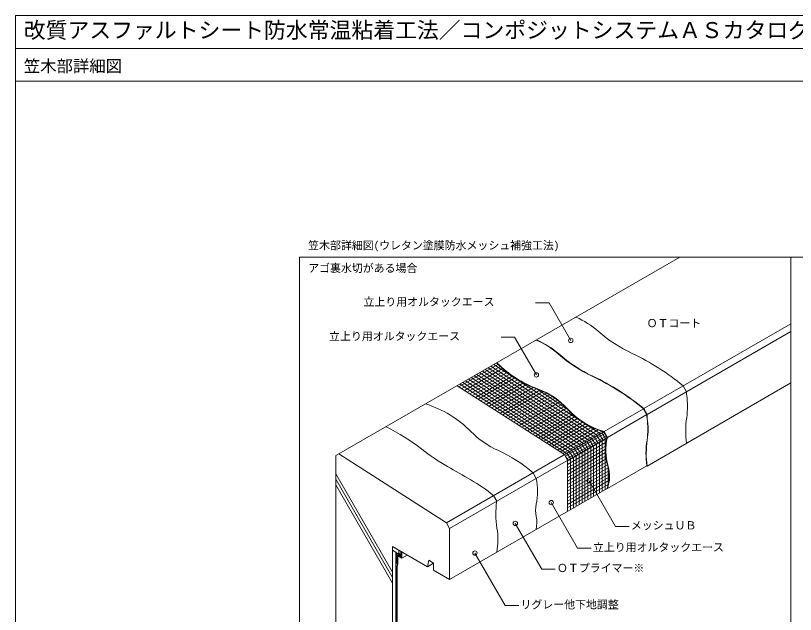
# Model space of a CAD drawing. Units: millimetres, scale not verified. Extents: x -2130 to 2130, y -1474 to 1474.
# Drawn here: x -2130 to 12, y -171 to 1474 of the extents above; entities that cross this region are included whole.
import ezdxf
from ezdxf.enums import TextEntityAlignment as Align

# ---------------------------------------------------------------- set-up
doc = ezdxf.new("R2010")
doc.units = ezdxf.units.MM
doc.header["$LTSCALE"] = 5
for name, color, linetype, lineweight in [('0-0_0', 7, 'Continuous', 18), ('0-1_KUTAI', 3, 'Continuous', 18), ('0-2_MOJI', 7, 'Continuous', 18), ('0-3_bousui', 1, 'Continuous', 18), ('0-4_HATCH', 9, 'Continuous', 18), ('0-5_kanamono', 4, 'Continuous', 18), ('0-B_WAKU', 7, 'Continuous', 18)]:
    doc.layers.add(name, color=color, linetype=linetype, lineweight=lineweight)
doc.styles.add('ＭＳ ゴシック', font='')
doc.styles.get('ＭＳ ゴシック').set_extended_font_data('MS Gothic')

msp = doc.modelspace()

# ---------------------------------------------------------------- linework, layer by layer
at = {"layer": '0-0_0'}
for p, q in [((-2130, 1384.038), (2130, 1384.038)), ((-621.888, 267.916), (-916.824, 457.117)), ((-621.888, 267.916), (-613.471, 252.516)), ((-613.471, 112.516), (-613.471, 252.516))]:
    msp.add_line(p, q, dxfattribs=at)
at = {"layer": '0-1_KUTAI'}
for p, q in [((-946.648, 80.416), (-513.635, 330.416)), ((-938.231, 65.016), (-505.218, 315.016)), ((-1250, -239.984), (-1250, 265.016)), ((-946.648, 80.416), (-1241.583, 269.617)), ((-938.231, -74.984), (-505.218, 175.016)), ((-946.648, 80.416), (-938.231, 65.016)), ((-938.231, -74.984), (-938.231, 65.016)), ((-1094.115, 15.016), (-998.853, -39.984)), ((-1094.115, -239.984), (-1094.115, 15.016)), ((-994.523, -22.484), (-998.853, -39.984)), ((-998.853, -39.984), (-981.532, -29.984)), ((-981.532, -29.984), (-994.523, -22.484)), ((-981.532, -49.984), (-981.532, -29.984)), ((-981.532, -49.984), (-938.231, -74.984))]:
    msp.add_line(p, q, dxfattribs=at)
msp.add_lwpolyline([(-1250, 265.016), (-1241.583, 269.617), (-305.584, 810.016)], dxfattribs=at)
at = {"layer": '0-2_MOJI'}
for p, q in [((-701.958, 684.927), (-664.458, 684.927)), ((-664.458, 684.927), (-604.733, 581.479)), ((-796.466, 590.419), (-758.966, 590.419)), ((-758.966, 590.419), (-699.24, 486.971)), ((-481.769, 70.816), (-554.127, 196.143)), ((-585.989, 10.644), (-658.346, 135.971)), ((-684.763, -46.383), (-757.12, 78.944)), ((-444.269, 70.816), (-481.769, 70.816)), ((-548.489, 10.644), (-585.989, 10.644)), ((-784.964, -146.584), (-868.118, -2.556)), ((-647.263, -46.383), (-684.763, -46.383)), ((-747.464, -146.584), (-784.964, -146.584))]:
    msp.add_line(p, q, dxfattribs=at)
for centre in [(-604.733, 581.479), (-699.24, 486.971), (-554.127, 196.143), (-658.346, 135.971), (-757.12, 78.944), (-868.118, -2.556)]:
    msp.add_circle(centre, 6, dxfattribs=at)
at = {"layer": '0-3_bousui'}
for p, q in [((-404.074, 394.135), (0, 627.427)), ((-395.233, 377.959), (0, 606.146)), ((-395.233, 236.516), (0, 464.704)), ((-286.98, 440.459), (-295.821, 456.635)), ((-512.981, 331.025), (-404.728, 393.525)), ((-396.099, 377.737), (-404.728, 393.525)), ((-395.233, 377.959), (-404.074, 394.135)), ((-504.352, 315.237), (-396.099, 377.737)), ((-513.635, 330.416), (-505.218, 315.016)), ((-512.981, 331.025), (-504.352, 315.237)), ((-504.352, 174.516), (-396.099, 237.016)), ((-396.099, 237.016), (-395.233, 236.516)), ((-708.491, 217.916), (-700.074, 202.516)), ((-505.218, 175.016), (-504.352, 174.516)), ((-816.744, 155.416), (-808.327, 140.016)), ((-1076.26, 4.707), (-1094.115, 15.016)), ((-1094.115, 5.016), (-1085.455, 0.016)), ((-1085.455, -239.984), (-1085.455, 0.016)), ((-1077.025, 0.311), (-1077.524, 0.333)), ((-1071.965, -7.195), (-1071.965, 2.228)), ((-1068.465, -16.412), (-1054.072, -8.103)), ((-1085.455, -44.984), (-1084.955, -45.272))]:
    msp.add_line(p, q, dxfattribs=at)
for points in [[(-1071.965, 2.228), (-1071.965, -10.35), (-1083.223, -3.85), (-1083.223, -31.272), (-1084.955, -32.272), (-1084.955, -45.272), (-1085.455, -44.984), (-1085.455, -134.763)], [(-1069.965, 1.073), (-1069.965, -13.814), (-1081.223, -7.314), (-1081.223, -32.427), (-1082.955, -38.891), (-1082.955, -48.737), (-1083.455, -50.603), (-1083.455, -239.984)], [(-1068.465, 0.207), (-1068.465, -16.412), (-1079.723, -9.912), (-1079.723, -33.293), (-1081.455, -39.757), (-1081.455, -51.335), (-1081.955, -53.201), (-1081.955, -239.984)], [(-1075.484, -5.163), (-1071.965, -7.195), (-1071.965, -10.35), (-1083.223, -3.85), (-1083.223, -15.984), (-1083.223, -31.272), (-1084.955, -32.272), (-1084.955, -45.272)]]:
    msp.add_lwpolyline(points, dxfattribs=at)
for centre, radius, start, end in [((-687.118, 426.056), 239.906, 48.89354, 66.21855), ((-262.477, 912.801), 406.035, 228.90111, 244.72915), ((-795.62, 363.221), 239.527, 48.90111, 66.33394), ((-795.371, 363.556), 239.906, 48.89354, 66.21855), ((-370.73, 850.301), 406.831, 228.90111, 244.72915), ((-370.73, 850.301), 406.035, 228.90111, 244.72915), ((-720.988, -57.606), 667.241, 50.41651, 64.69764), ((-590.142, 736.555), 307.852, 224.8039, 250.05737), ((-589.732, 737.386), 307.787, 224.90625, 250.0384), ((-826.421, -114.992), 660.617, 50.33241, 64.72915), ((-829.241, -120.106), 667.241, 50.41651, 64.69764), ((-763.946, 257.54), 201.719, 42.00146, 70.05737), ((-763.946, 257.54), 202.706, 42.00146, 70.05737), ((-232.069, 438.769), 54.937, 178.23734, 188.84857), ((-489.373, 400.111), 205.256, 351.53727, 8.46273), ((-1095.04, 117.062), 304.179, 44.88163, 72.47124), ((-457.378, 533.589), 210.818, 222.00146, 254.52311), ((-455.549, 535.782), 212.659, 222.11066, 254.33163), ((-331.003, 377.281), 65.098, 179.59858, 188.46273), ((-597.626, 337.611), 204.461, 351.53727, 8.46273), ((-340.322, 376.269), 54.937, 178.23734, 188.84857), ((-597.626, 337.611), 205.256, 351.53727, 8.46273), ((-33.012, 332.214), 256.128, 171.53784, 187.44727), ((-1401.863, -221.187), 635.878, 52.45485, 62.84808), ((-696.936, 513.525), 257.666, 224.88163, 245.49496), ((-358.261, 279.548), 151.176, 166.43116, 196.62941), ((-355.396, 280.004), 153.066, 166.69213, 196.48605), ((-141.302, 269.717), 256.887, 171.53727, 187.31337), ((-141.265, 269.714), 256.128, 171.53784, 187.44727), ((-602.884, 818.365), 675.242, 232.45485, 239.70652), ((-968.921, -83.153), 398.078, 49.13958, 65.49496), ((-595.217, 208.776), 96.123, 339.43828, 16.62941), ((-595.217, 208.776), 97.109, 339.34151, 16.62967), ((2704.307, 6479.423), 7231.544, 239.70652, 240.29348), ((-1108.817, -203.927), 463.071, 50.89585, 60.29348), ((-861.852, 166.337), 165.774, 347.91229, 12.60588), ((-559.443, 105.438), 251.275, 172.09037, 189.17932), ((-620.849, 114.725), 80.694, 167.91229, 192.08771), ((-778.848, 80.888), 80.888, 346.87196, 12.08771), ((-995.004, 35.054), 189.937, 349.36978, 9.17932), ((-1067.908, -0.077), 9.625, 150.19372, 214.57169), ((-1067.908, -0.077), 9.125, 177.56027, 213.87233)]:
    msp.add_arc(centre, radius, start, end, dxfattribs=at)
at = {"layer": '0-4_HATCH'}
for p, q in [((-911.989, 454.015), (-804.81, 515.895)), ((-523.424, 324.764), (-816.458, 515.062)), ((-807.971, 519.015), (-808.743, 519.517)), ((-904.469, 449.192), (-798.798, 510.201)), ((-896.95, 444.368), (-792.581, 504.625)), ((-889.43, 439.544), (-786.155, 499.169)), ((-881.91, 434.72), (-779.514, 493.838)), ((-561.999, 302.493), (-855.033, 492.791)), ((-554.284, 306.947), (-847.318, 497.246)), ((-546.569, 311.401), (-839.603, 501.7)), ((-538.854, 315.855), (-831.888, 506.154)), ((-531.139, 320.31), (-824.173, 510.608)), ((-592.859, 284.676), (-885.893, 474.974)), ((-585.144, 289.13), (-878.178, 479.429)), ((-874.391, 429.896), (-772.65, 488.636)), ((-577.429, 293.584), (-870.463, 483.883)), ((-866.871, 425.072), (-765.556, 483.566)), ((-569.714, 298.039), (-862.748, 488.337)), ((-859.351, 420.248), (-758.221, 478.635)), ((-851.831, 415.424), (-750.637, 473.849)), ((-905.864, 450.086), (-916.753, 457.157)), ((-616.004, 271.313), (-909.038, 461.612)), ((-608.289, 275.767), (-901.323, 466.066)), ((-600.574, 280.222), (-893.608, 470.52)), ((-844.312, 410.6), (-742.791, 469.213)), ((-836.792, 405.776), (-734.669, 464.737)), ((-829.272, 400.952), (-726.257, 460.428)), ((-821.752, 396.129), (-717.536, 456.298)), ((-814.233, 391.305), (-708.485, 452.358)), ((-806.713, 386.481), (-699.081, 448.622)), ((-799.193, 381.657), (-689.468, 445.006)), ((-791.673, 376.833), (-680.334, 441.115)), ((-784.154, 372.009), (-671.703, 436.933)), ((-776.634, 367.185), (-663.527, 432.487)), ((-615.277, 393.878), (-700.275, 449.077)), ((-769.114, 362.361), (-655.77, 427.8)), ((-761.594, 357.537), (-648.402, 422.889)), ((-754.075, 352.713), (-641.399, 417.767)), ((-746.555, 347.889), (-634.739, 412.447)), ((-739.035, 343.065), (-628.406, 406.937)), ((-731.516, 338.242), (-622.387, 401.247)), ((-723.996, 333.418), (-616.67, 395.382)), ((-716.476, 328.594), (-611.169, 389.393)), ((-708.956, 323.77), (-605.452, 383.528)), ((-701.437, 318.946), (-599.446, 377.83)), ((-693.917, 314.122), (-593.141, 372.305)), ((-686.397, 309.298), (-586.525, 366.959)), ((-678.877, 304.474), (-579.582, 361.803)), ((-671.358, 299.65), (-572.294, 356.845)), ((-663.838, 294.826), (-564.641, 352.098)), ((-656.318, 290.002), (-556.595, 347.578)), ((-648.798, 285.179), (-548.126, 343.302)), ((-641.279, 280.355), (-539.193, 339.294)), ((-633.759, 275.531), (-529.748, 335.582)), ((-626.239, 270.707), (-519.727, 332.202)), ((-619.298, 263.177), (-511.045, 325.677)), ((-516.34, 308.595), (-525.909, 323.329)), ((-515.709, 329.218), (-520.839, 332.549)), ((-509.457, 312.569), (-519.026, 327.303)), ((-615.49, 256.21), (-507.237, 318.71)), ((-613.471, 249.998), (-505.889, 312.11)), ((-613.471, 240.832), (-507.783, 301.851)), ((-550.758, 288.724), (-560.327, 303.458)), ((-543.874, 292.698), (-553.443, 307.433)), ((-536.991, 296.672), (-546.56, 311.407)), ((-530.107, 300.646), (-539.676, 315.381)), ((-523.224, 304.621), (-532.793, 319.355)), ((-526.159, 162.926), (-526.159, 302.926)), ((-518.221, 167.509), (-518.221, 307.509)), ((-510.284, 172.092), (-510.284, 312.092)), ((-613.471, 231.667), (-508.922, 292.029)), ((-613.471, 222.501), (-509.407, 282.583)), ((-592.059, 264.879), (-601.628, 279.613)), ((-585.176, 268.853), (-594.744, 283.587)), ((-578.292, 272.827), (-587.861, 287.562)), ((-571.408, 276.801), (-580.977, 291.536)), ((-564.525, 280.775), (-574.094, 295.51)), ((-557.641, 284.75), (-567.21, 299.484)), ((-565.846, 140.012), (-565.846, 280.012)), ((-557.909, 144.595), (-557.909, 284.595)), ((-549.971, 149.178), (-549.971, 289.178)), ((-542.034, 153.761), (-542.034, 293.761)), ((-534.096, 158.343), (-534.096, 298.343)), ((-612.71, 252.956), (-619.039, 262.702)), ((-605.826, 256.93), (-615.395, 271.665)), ((-613.471, 213.336), (-509.315, 273.47)), ((-613.471, 204.171), (-508.703, 264.659)), ((-598.943, 260.904), (-608.511, 275.639)), ((-605.534, 117.099), (-605.534, 257.099)), ((-597.596, 121.682), (-597.596, 261.682)), ((-589.659, 126.264), (-589.659, 266.264)), ((-581.721, 130.847), (-581.721, 270.847)), ((-573.784, 135.43), (-573.784, 275.43)), ((-613.471, 195.005), (-507.612, 256.123)), ((-613.471, 185.84), (-506.076, 247.844)), ((-613.471, 176.674), (-504.121, 239.808)), ((-1094.115, -54.984), (-1250, 215.016)), ((-613.471, 167.509), (-501.921, 231.913)), ((-613.471, 158.343), (-500.261, 223.705)), ((-613.471, 149.178), (-499.302, 215.093)), ((-502.346, 183.986), (-502.346, 233.566)), ((-1094.115, -69.984), (-1250, 200.016)), ((-613.471, 140.012), (-499.134, 206.025)), ((-613.471, 130.847), (-499.892, 196.422)), ((-1094.115, -84.984), (-1250, 185.016)), ((-613.471, 121.682), (-501.793, 186.159))]:
    msp.add_line(p, q, dxfattribs=at)
at = {"layer": '0-5_kanamono'}
msp.add_lwpolyline([(-1072.465, -9.484), (-1072.465, -7.484), (-1085.455, 0.016), (-1085.455, -29.984), (-1083.723, -30.984), (-1083.723, -2.984)], close=True, dxfattribs=at)
at = {"layer": '0-B_WAKU'}
msp.add_line((0, 810.016), (0, -989.984), dxfattribs=at)
for points in [[(-2130, -1474.006), (2130, -1474.006), (2130, 1474.038), (-2130, 1474.038)], [(2130, 1294.038), (-2130, 1294.038), (-2130, 1474.038), (2130, 1474.038)], [(1350, 810.016), (-1350, 810.016), (-1350, -989.984), (1350, -989.984)]]:
    msp.add_lwpolyline(points, close=True, dxfattribs=at)

# ---------------------------------------------------------------- texts
at = {"layer": '0-2_MOJI', "style": 'ＭＳ ゴシック'}
for s, p in [('笠木部詳細図(ウレタン塗膜防水メッシュ補強工法)', (-1326.203, 825.016)), ('アゴ裏水切がある場合', (-1326.203, 762.49)), ('立上り用オルタックエース', (-1174.276, 669.927)), ('ＯＴコート', (-396.406, 611.322)), ('立上り用オルタックエース', (-1268.784, 575.419)), ('メッシュＵＢ', (-439.769, 55.816)), ('立上り用オルタックエース', (-543.989, -4.356)), ('ＯＴプライマー※', (-642.763, -61.383)), ('リグレー他下地調整', (-742.964, -161.584))]:
    msp.add_text(s, height=21.99, dxfattribs=at).set_placement(p, align=Align.BOTTOM_LEFT)
at = {"layer": '0-B_WAKU', "style": 'ＭＳ ゴシック'}
for s, height, p in [('改質アスファルトシート防水常温粘着工法／コンポジットシステムＡＳカタログ掲載図', 43.99, (-2107.5, 1399.038)), ('笠木部詳細図', 32.99, (-2107.5, 1309.038))]:
    msp.add_text(s, height=height, dxfattribs=at).set_placement(p, align=Align.BOTTOM_LEFT)

doc.saveas('drawing.dxf')
